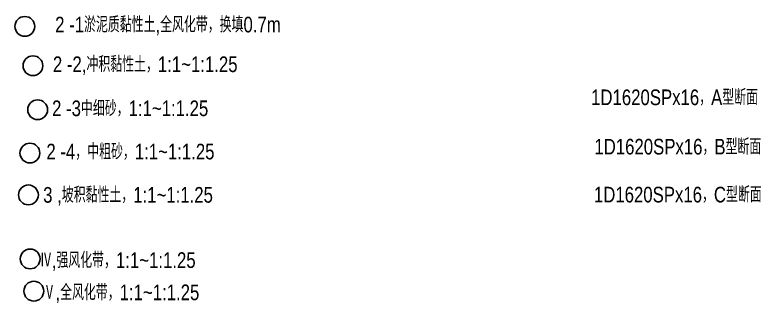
# Model space of a CAD drawing. Extents: x 525858 to 564773, y 2370984 to 2400075.
# Drawn here: x 550677.5 to 550891.8, y 2392654.4 to 2392737.3 of the extents above; entities that cross this region are included whole.
import ezdxf
from ezdxf.enums import TextEntityAlignment as Align

# ---------------------------------------------------------------- set-up
doc = ezdxf.new("R2010")
doc.units = 0
doc.layers.add('tab', color=9, linetype='CONTINUOUS')
doc.layers.add('水工平面管线标注', color=3, linetype='CONTINUOUS')
doc.styles.add('SIMP1', font='simp1.shx', dxfattribs={"width": 0.8, "bigfont": 'hz.shx'})

msp = doc.modelspace()

# ---------------------------------------------------------------- linework, layer by layer
at = {"layer": '水工平面管线标注', "linetype": 'Continuous', "lineweight": -3}
for centre in [(550680.350103, 2392733.986478), (550682.678982, 2392722.680069), (550684.037729, 2392710.030089), (550681.804455, 2392697.591668), (550681.391284, 2392685.556568), (550681.88302, 2392667.141348), (550682.945654, 2392657.881333)]:
    msp.add_circle(centre, 2.843946, dxfattribs=at)

# ---------------------------------------------------------------- texts
at = {"layer": 'tab', "color": 3, "linetype": 'Continuous', "lineweight": -3, "style": 'SIMP1', "width": 0.8}
for s, p in [('1D1620SPx16，A型断面', (550866.977759, 2392713.607824)), ('1D1620SPx16，B型断面', (550867.921256, 2392699.419203)), ('1D1620SPx16，C型断面', (550867.921256, 2392685.638222))]:
    msp.add_text(s, height=4.5, dxfattribs=at).set_placement(p, align=Align.MIDDLE_CENTER)
at = {"layer": '水工平面管线标注', "linetype": 'Continuous', "lineweight": -3, "style": 'SIMP1', "width": 0.8}
for s, p in [('2 -1淤泥质黏性土,全风化带，换填0.7m', (550721.46013, 2392734.524814)), ('2 -2,冲积黏性土，1:1~1:1.25', (550714.938539, 2392723.113057)), ('2 -3中细砂，1:1~1:1.25', (550710.609973, 2392710.445873)), ('2 -4，中粗砂，1:1~1:1.25', (550710.688761, 2392698.007452)), ('3 ,坡积黏性土，1:1~1:1.25', (550709.998036, 2392685.56339)), ('Ⅳ,强风化带，1:1~1:1.25', (550707.037253, 2392666.79324)), ('Ⅴ,全风化带，1:1~1:1.25', (550708.099888, 2392657.533226))]:
    msp.add_text(s, height=4.5, dxfattribs=at).set_placement(p, align=Align.MIDDLE_CENTER)

doc.saveas('drawing.dxf')
